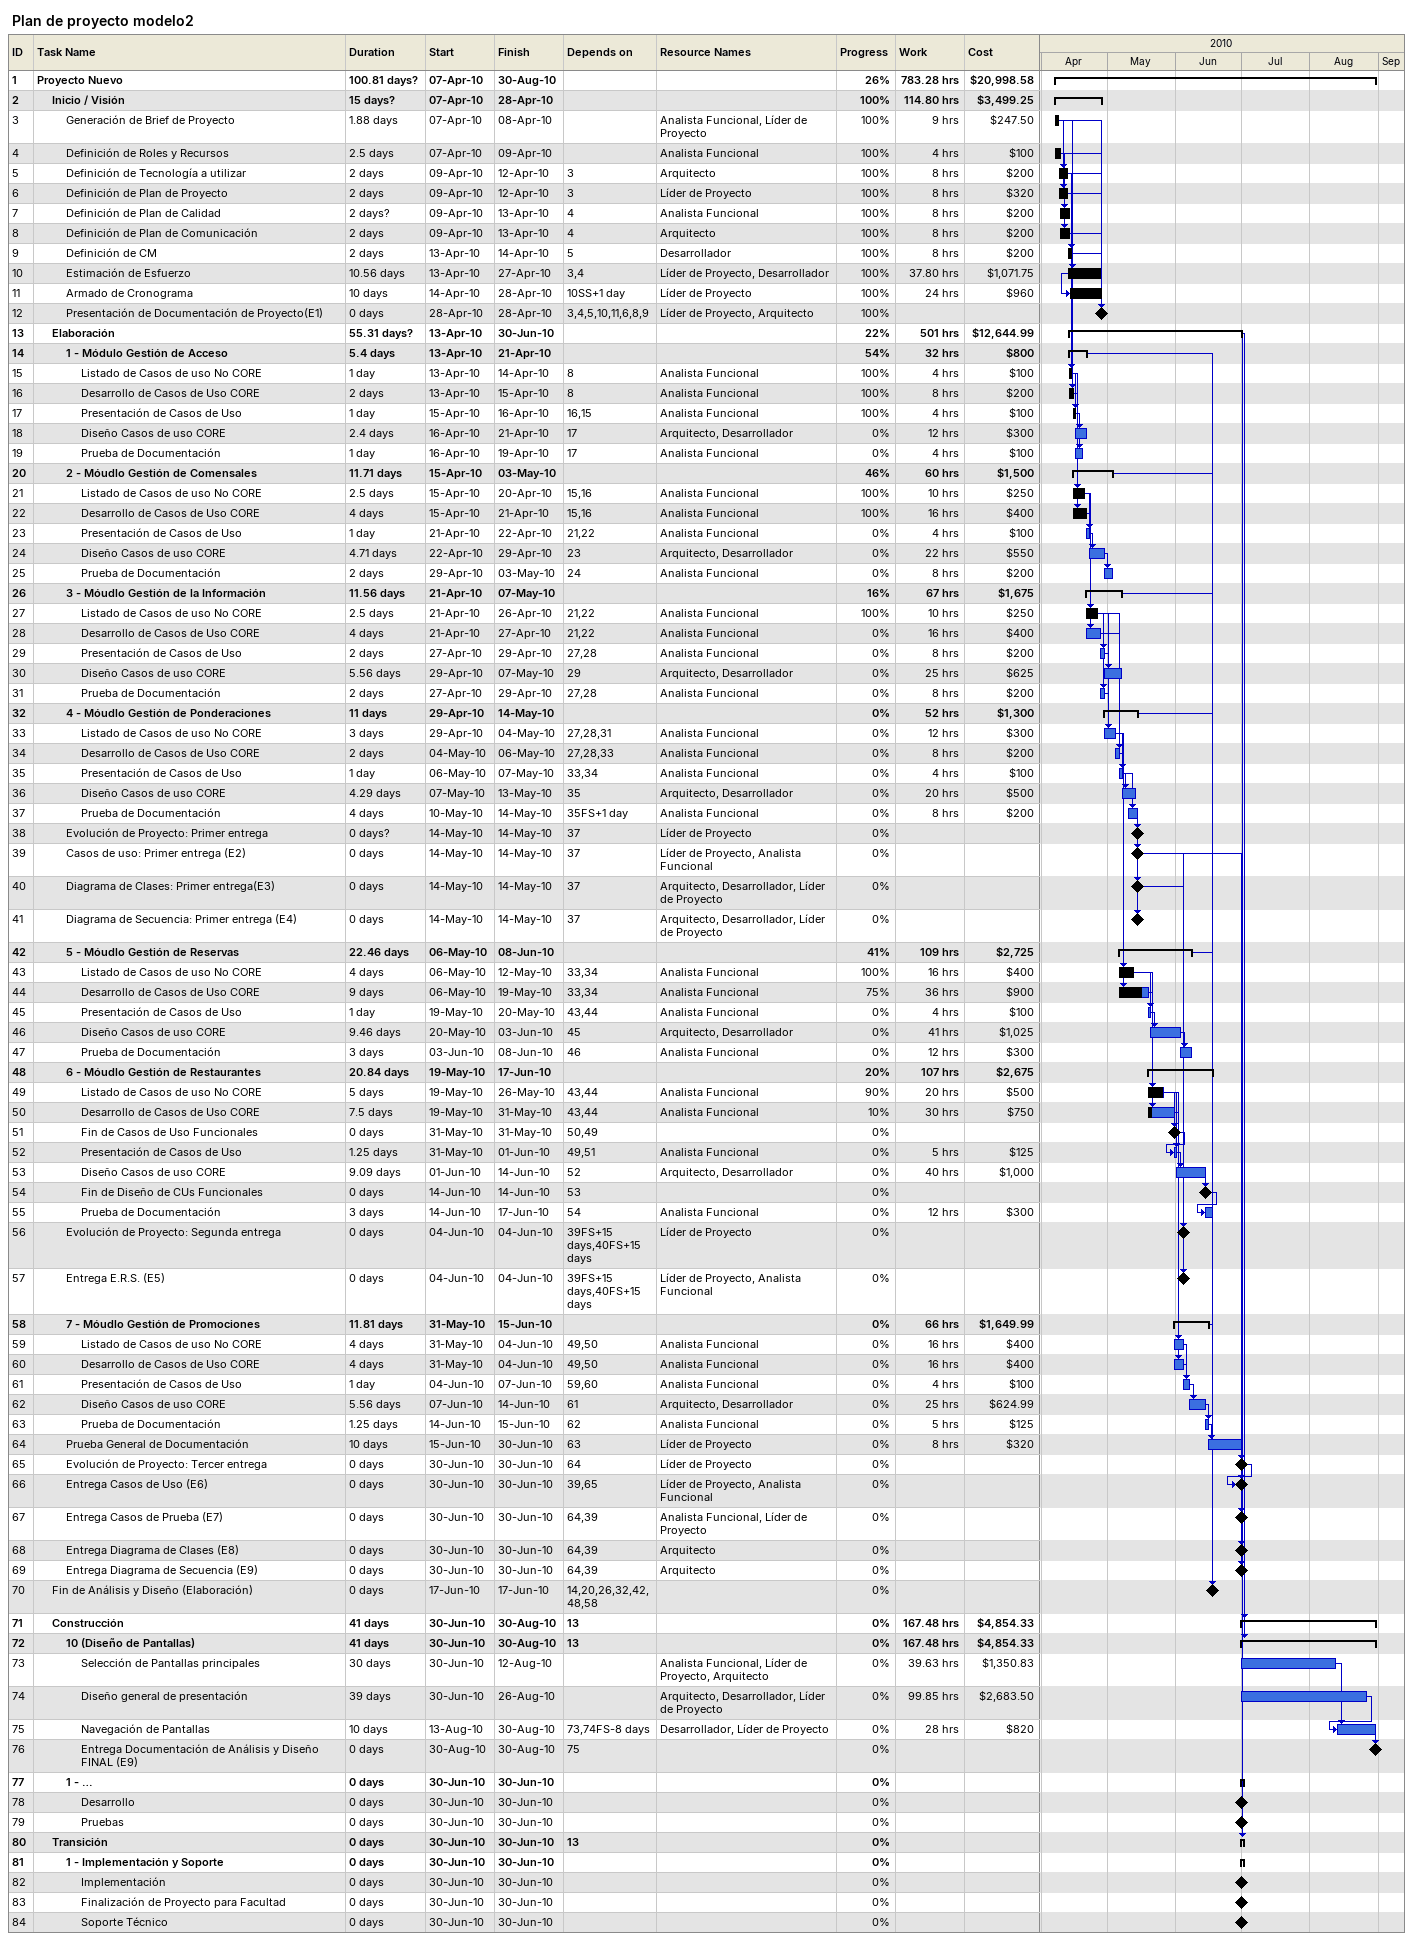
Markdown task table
Plan de proyecto modelo2

| ID | Level | Task | Duration | Start | Finish | Predecessors | Resources | % complete | Work (h) | Cost ($) |
|---|---|---|---|---|---|---|---|---|---|---|
| 1 | 1 | **Proyecto Nuevo** | 100.81d? | 2010-04-07 | 2010-08-30 |  |  | 26 | 783.28 | 20998.58 |
| 2 | 2 | **Inicio / Visión** | 15d? | 2010-04-07 | 2010-04-28 |  |  | 100 | 114.80 | 3499.25 |
| 3 | 3 | Generación de Brief de Proyecto | 1.88d | 2010-04-07 | 2010-04-08 |  | Analista Funcional, Líder de Proyecto | 100 | 9 | 247.50 |
| 4 | 3 | Definición de Roles y Recursos | 2.5d | 2010-04-07 | 2010-04-09 |  | Analista Funcional | 100 | 4 | 100 |
| 5 | 3 | Definición de Tecnología a utilizar | 2d | 2010-04-09 | 2010-04-12 | 3 | Arquitecto | 100 | 8 | 200 |
| 6 | 3 | Definición de Plan de Proyecto | 2d | 2010-04-09 | 2010-04-12 | 3 | Líder de Proyecto | 100 | 8 | 320 |
| 7 | 3 | Definición de Plan de Calidad | 2d? | 2010-04-09 | 2010-04-13 | 4 | Analista Funcional | 100 | 8 | 200 |
| 8 | 3 | Definición de Plan de Comunicación | 2d | 2010-04-09 | 2010-04-13 | 4 | Arquitecto | 100 | 8 | 200 |
| 9 | 3 | Definición de CM | 2d | 2010-04-13 | 2010-04-14 | 5 | Desarrollador | 100 | 8 | 200 |
| 10 | 3 | Estimación de Esfuerzo | 10.56d | 2010-04-13 | 2010-04-27 | 3, 4 | Líder de Proyecto, Desarrollador | 100 | 37.80 | 1071.75 |
| 11 | 3 | Armado de Cronograma | 10d | 2010-04-14 | 2010-04-28 | 10SS+1d | Líder de Proyecto | 100 | 24 | 960 |
| 12 | 3 | Presentación de Documentación de Proyecto(E1) | 0d | 2010-04-28 | 2010-04-28 | 3, 4, 5, 10, 11, 6, 8, 9 | Líder de Proyecto, Arquitecto | 100 |  |  |
| 13 | 2 | **Elaboración** | 55.31d? | 2010-04-13 | 2010-06-30 |  |  | 22 | 501 | 12644.99 |
| 14 | 3 | **1 - Módulo Gestión de Acceso** | 5.4d | 2010-04-13 | 2010-04-21 |  |  | 54 | 32 | 800 |
| 15 | 4 | Listado de Casos de uso No CORE | 1d | 2010-04-13 | 2010-04-14 | 8 | Analista Funcional | 100 | 4 | 100 |
| 16 | 4 | Desarrollo de Casos de Uso CORE | 2d | 2010-04-13 | 2010-04-15 | 8 | Analista Funcional | 100 | 8 | 200 |
| 17 | 4 | Presentación de Casos de Uso | 1d | 2010-04-15 | 2010-04-16 | 16, 15 | Analista Funcional | 100 | 4 | 100 |
| 18 | 4 | Diseño Casos de uso CORE | 2.4d | 2010-04-16 | 2010-04-21 | 17 | Arquitecto, Desarrollador | 0 | 12 | 300 |
| 19 | 4 | Prueba de Documentación | 1d | 2010-04-16 | 2010-04-19 | 17 | Analista Funcional | 0 | 4 | 100 |
| 20 | 3 | **2 - Móudlo Gestión de Comensales** | 11.71d | 2010-04-15 | 2010-05-03 |  |  | 46 | 60 | 1500 |
| 21 | 4 | Listado de Casos de uso No CORE | 2.5d | 2010-04-15 | 2010-04-20 | 15, 16 | Analista Funcional | 100 | 10 | 250 |
| 22 | 4 | Desarrollo de Casos de Uso CORE | 4d | 2010-04-15 | 2010-04-21 | 15, 16 | Analista Funcional | 100 | 16 | 400 |
| 23 | 4 | Presentación de Casos de Uso | 1d | 2010-04-21 | 2010-04-22 | 21, 22 | Analista Funcional | 0 | 4 | 100 |
| 24 | 4 | Diseño Casos de uso CORE | 4.71d | 2010-04-22 | 2010-04-29 | 23 | Arquitecto, Desarrollador | 0 | 22 | 550 |
| 25 | 4 | Prueba de Documentación | 2d | 2010-04-29 | 2010-05-03 | 24 | Analista Funcional | 0 | 8 | 200 |
| 26 | 3 | **3 - Móudlo Gestión de la Información** | 11.56d | 2010-04-21 | 2010-05-07 |  |  | 16 | 67 | 1675 |
| 27 | 4 | Listado de Casos de uso No CORE | 2.5d | 2010-04-21 | 2010-04-26 | 21, 22 | Analista Funcional | 100 | 10 | 250 |
| 28 | 4 | Desarrollo de Casos de Uso CORE | 4d | 2010-04-21 | 2010-04-27 | 21, 22 | Analista Funcional | 0 | 16 | 400 |
| 29 | 4 | Presentación de Casos de Uso | 2d | 2010-04-27 | 2010-04-29 | 27, 28 | Analista Funcional | 0 | 8 | 200 |
| 30 | 4 | Diseño Casos de uso CORE | 5.56d | 2010-04-29 | 2010-05-07 | 29 | Arquitecto, Desarrollador | 0 | 25 | 625 |
| 31 | 4 | Prueba de Documentación | 2d | 2010-04-27 | 2010-04-29 | 27, 28 | Analista Funcional | 0 | 8 | 200 |
| 32 | 3 | **4 - Móudlo Gestión de Ponderaciones** | 11d | 2010-04-29 | 2010-05-14 |  |  | 0 | 52 | 1300 |
| 33 | 4 | Listado de Casos de uso No CORE | 3d | 2010-04-29 | 2010-05-04 | 27, 28, 31 | Analista Funcional | 0 | 12 | 300 |
| 34 | 4 | Desarrollo de Casos de Uso CORE | 2d | 2010-05-04 | 2010-05-06 | 27, 28, 33 | Analista Funcional | 0 | 8 | 200 |
| 35 | 4 | Presentación de Casos de Uso | 1d | 2010-05-06 | 2010-05-07 | 33, 34 | Analista Funcional | 0 | 4 | 100 |
| 36 | 4 | Diseño Casos de uso CORE | 4.29d | 2010-05-07 | 2010-05-13 | 35 | Arquitecto, Desarrollador | 0 | 20 | 500 |
| 37 | 4 | Prueba de Documentación | 4d | 2010-05-10 | 2010-05-14 | 35FS+1d | Analista Funcional | 0 | 8 | 200 |
| 38 | 3 | Evolución de Proyecto: Primer entrega | 0d? | 2010-05-14 | 2010-05-14 | 37 | Líder de Proyecto | 0 |  |  |
| 39 | 3 | Casos de uso: Primer entrega (E2) | 0d | 2010-05-14 | 2010-05-14 | 37 | Líder de Proyecto, Analista Funcional | 0 |  |  |
| 40 | 3 | Diagrama de Clases: Primer entrega(E3) | 0d | 2010-05-14 | 2010-05-14 | 37 | Arquitecto, Desarrollador, Líder de Proyecto | 0 |  |  |
| 41 | 3 | Diagrama de Secuencia: Primer entrega (E4) | 0d | 2010-05-14 | 2010-05-14 | 37 | Arquitecto, Desarrollador, Líder de Proyecto | 0 |  |  |
| 42 | 3 | **5 - Móudlo Gestión de Reservas** | 22.46d | 2010-05-06 | 2010-06-08 |  |  | 41 | 109 | 2725 |
| 43 | 4 | Listado de Casos de uso No CORE | 4d | 2010-05-06 | 2010-05-12 | 33, 34 | Analista Funcional | 100 | 16 | 400 |
| 44 | 4 | Desarrollo de Casos de Uso CORE | 9d | 2010-05-06 | 2010-05-19 | 33, 34 | Analista Funcional | 75 | 36 | 900 |
| 45 | 4 | Presentación de Casos de Uso | 1d | 2010-05-19 | 2010-05-20 | 43, 44 | Analista Funcional | 0 | 4 | 100 |
| 46 | 4 | Diseño Casos de uso CORE | 9.46d | 2010-05-20 | 2010-06-03 | 45 | Arquitecto, Desarrollador | 0 | 41 | 1025 |
| 47 | 4 | Prueba de Documentación | 3d | 2010-06-03 | 2010-06-08 | 46 | Analista Funcional | 0 | 12 | 300 |
| 48 | 3 | **6 - Móudlo Gestión de Restaurantes** | 20.84d | 2010-05-19 | 2010-06-17 |  |  | 20 | 107 | 2675 |
| 49 | 4 | Listado de Casos de uso No CORE | 5d | 2010-05-19 | 2010-05-26 | 43, 44 | Analista Funcional | 90 | 20 | 500 |
| 50 | 4 | Desarrollo de Casos de Uso CORE | 7.5d | 2010-05-19 | 2010-05-31 | 43, 44 | Analista Funcional | 10 | 30 | 750 |
| 51 | 4 | Fin de Casos de Uso Funcionales | 0d | 2010-05-31 | 2010-05-31 | 50, 49 |  | 0 |  |  |
| 52 | 4 | Presentación de Casos de Uso | 1.25d | 2010-05-31 | 2010-06-01 | 49, 51 | Analista Funcional | 0 | 5 | 125 |
| 53 | 4 | Diseño Casos de uso CORE | 9.09d | 2010-06-01 | 2010-06-14 | 52 | Arquitecto, Desarrollador | 0 | 40 | 1000 |
| 54 | 4 | Fin de Diseño de CUs Funcionales | 0d | 2010-06-14 | 2010-06-14 | 53 |  | 0 |  |  |
| 55 | 4 | Prueba de Documentación | 3d | 2010-06-14 | 2010-06-17 | 54 | Analista Funcional | 0 | 12 | 300 |
| 56 | 3 | Evolución de Proyecto: Segunda entrega | 0d | 2010-06-04 | 2010-06-04 | 39FS+15d, 40FS+15d | Líder de Proyecto | 0 |  |  |
| 57 | 3 | Entrega E.R.S. (E5) | 0d | 2010-06-04 | 2010-06-04 | 39FS+15d, 40FS+15d | Líder de Proyecto, Analista Funcional | 0 |  |  |
| 58 | 3 | **7 - Móudlo Gestión de Promociones** | 11.81d | 2010-05-31 | 2010-06-15 |  |  | 0 | 66 | 1649.99 |
| 59 | 4 | Listado de Casos de uso No CORE | 4d | 2010-05-31 | 2010-06-04 | 49, 50 | Analista Funcional | 0 | 16 | 400 |
| 60 | 4 | Desarrollo de Casos de Uso CORE | 4d | 2010-05-31 | 2010-06-04 | 49, 50 | Analista Funcional | 0 | 16 | 400 |
| 61 | 4 | Presentación de Casos de Uso | 1d | 2010-06-04 | 2010-06-07 | 59, 60 | Analista Funcional | 0 | 4 | 100 |
| 62 | 4 | Diseño Casos de uso CORE | 5.56d | 2010-06-07 | 2010-06-14 | 61 | Arquitecto, Desarrollador | 0 | 25 | 624.99 |
| 63 | 4 | Prueba de Documentación | 1.25d | 2010-06-14 | 2010-06-15 | 62 | Analista Funcional | 0 | 5 | 125 |
| 64 | 3 | Prueba General de Documentación | 10d | 2010-06-15 | 2010-06-30 | 63 | Líder de Proyecto | 0 | 8 | 320 |
| 65 | 3 | Evolución de Proyecto: Tercer entrega | 0d | 2010-06-30 | 2010-06-30 | 64 | Líder de Proyecto | 0 |  |  |
| 66 | 3 | Entrega Casos de Uso (E6) | 0d | 2010-06-30 | 2010-06-30 | 39, 65 | Líder de Proyecto, Analista Funcional | 0 |  |  |
| 67 | 3 | Entrega Casos de Prueba (E7) | 0d | 2010-06-30 | 2010-06-30 | 64, 39 | Analista Funcional, Líder de Proyecto | 0 |  |  |
| 68 | 3 | Entrega Diagrama de Clases (E8) | 0d | 2010-06-30 | 2010-06-30 | 64, 39 | Arquitecto | 0 |  |  |
| 69 | 3 | Entrega Diagrama de Secuencia (E9) | 0d | 2010-06-30 | 2010-06-30 | 64, 39 | Arquitecto | 0 |  |  |
| 70 | 2 | Fin de Análisis y Diseño (Elaboración) | 0d | 2010-06-17 | 2010-06-17 | 14, 20, 26, 32, 42, 48, 58 |  | 0 |  |  |
| 71 | 2 | **Construcción** | 41d | 2010-06-30 | 2010-08-30 | 13 |  | 0 | 167.48 | 4854.33 |
| 72 | 3 | **10 (Diseño de Pantallas)** | 41d | 2010-06-30 | 2010-08-30 | 13 |  | 0 | 167.48 | 4854.33 |
| 73 | 4 | Selección de Pantallas principales | 30d | 2010-06-30 | 2010-08-12 |  | Analista Funcional, Líder de Proyecto, Arquitecto | 0 | 39.63 | 1350.83 |
| 74 | 4 | Diseño general de presentación | 39d | 2010-06-30 | 2010-08-26 |  | Arquitecto, Desarrollador, Líder de Proyecto | 0 | 99.85 | 2683.50 |
| 75 | 4 | Navegación de Pantallas | 10d | 2010-08-13 | 2010-08-30 | 73, 74FS-8d | Desarrollador, Líder de Proyecto | 0 | 28 | 820 |
| 76 | 4 | Entrega Documentación de Análisis y Diseño FINAL (E9) | 0d | 2010-08-30 | 2010-08-30 | 75 |  | 0 |  |  |
| 77 | 3 | **1 - …** | 0d | 2010-06-30 | 2010-06-30 |  |  | 0 |  |  |
| 78 | 4 | Desarrollo | 0d | 2010-06-30 | 2010-06-30 |  |  | 0 |  |  |
| 79 | 4 | Pruebas | 0d | 2010-06-30 | 2010-06-30 |  |  | 0 |  |  |
| 80 | 2 | **Transición** | 0d | 2010-06-30 | 2010-06-30 | 13 |  | 0 |  |  |
| 81 | 3 | **1 - Implementación y Soporte** | 0d | 2010-06-30 | 2010-06-30 |  |  | 0 |  |  |
| 82 | 4 | Implementación | 0d | 2010-06-30 | 2010-06-30 |  |  | 0 |  |  |
| 83 | 4 | Finalización de Proyecto para Facultad | 0d | 2010-06-30 | 2010-06-30 |  |  | 0 |  |  |
| 84 | 4 | Soporte Técnico | 0d | 2010-06-30 | 2010-06-30 |  |  | 0 |  |  |
